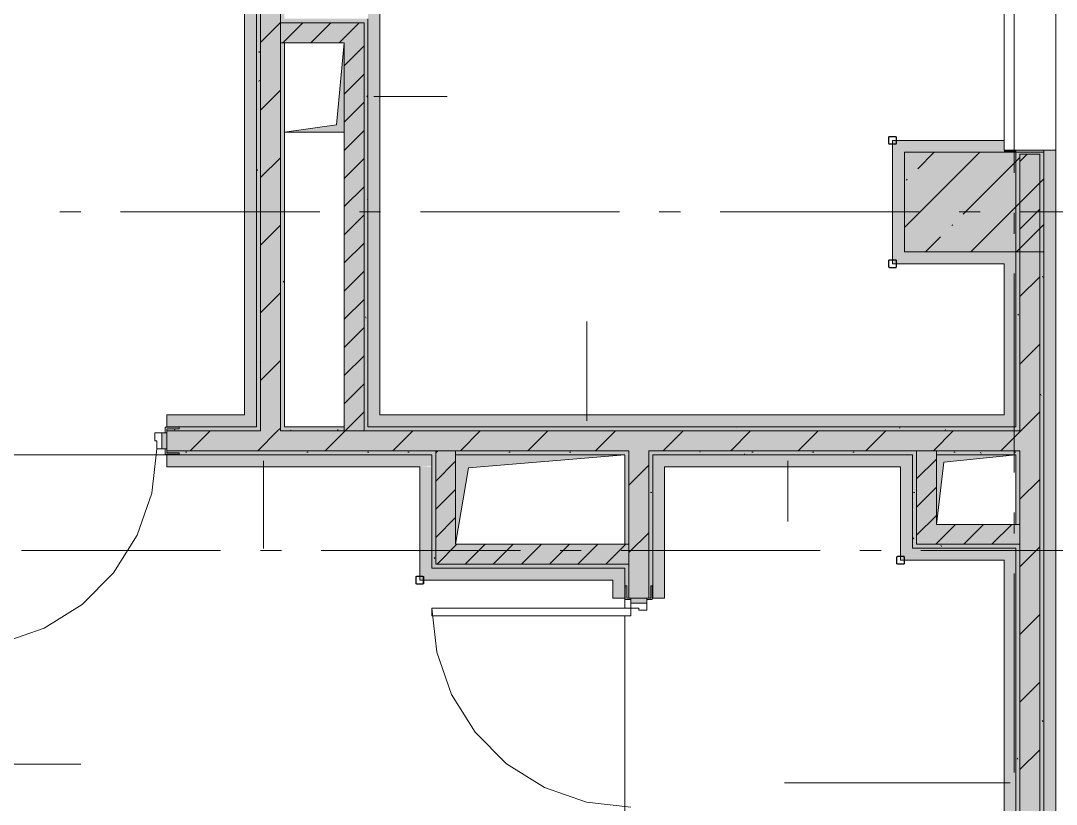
# Model space of a CAD drawing. Header units: millimetres. Extents: x -537608 to 253996, y -217170 to 186033.
# Drawn here: x -281666 to -276464, y -149975 to -146039 of the extents above; entities that cross this region are included whole.
import ezdxf

# ---------------------------------------------------------------- set-up
doc = ezdxf.new("R2010")
doc.units = ezdxf.units.MM
doc.layers.add('PDF _Геометрия', color=7, linetype='Continuous')
doc.layers.add('PDF _Сплошная заливка', color=7, linetype='Continuous', true_color=0xffffff)

msp = doc.modelspace()

# ---------------------------------------------------------------- hatches: boundary and pattern name
at = {"layer": 'PDF _Сплошная заливка', "transparency": 33554559}
for points in [[(-280481.1385, -148079.1483), (-280461.1396, -148079.1483), (-280461.1396, -142979.9783), (-280481.1385, -142979.9783), (-280481.1385, -146848.6786)], [(-280461.1396, -148099.1492), (-280361.1392, -148099.1492), (-280361.1392, -142999.9771), (-280461.1396, -142999.9771), (-280461.1396, -148079.1483)], [(-279941.1386, -146149.6314), (-279941.1386, -146049.631), (-280361.1392, -146049.631), (-280361.1392, -146149.6314), (-280041.1391, -146149.6314)], [(-279941.1386, -146049.631), (-279921.1398, -146049.631), (-279921.1398, -146029.6322), (-280341.1404, -146029.6322), (-280341.1404, -146049.631)], [(-279941.1386, -148099.1492), (-279941.1386, -146149.6314), (-280041.1391, -146149.6314), (-280041.1391, -148099.1492), (-279953.0747, -148099.1492)], [(-277226.1701, -147199.9806), (-276526.1692, -147199.9806), (-276526.1692, -146699.9783), (-277226.1701, -146699.9783), (-277226.1701, -146848.6786)], [(-277166.1694, -148669.1483), (-277066.169, -148669.1483), (-277066.169, -148199.1496), (-277166.1694, -148199.1496), (-277166.1694, -148569.1478)], [(-279601.1871, -148769.1487), (-279581.1861, -148769.1487), (-279581.1861, -148219.1484), (-279601.1871, -148219.1484), (-279601.1871, -148669.1483)], [(-278611.1874, -148769.1487), (-278611.1874, -148669.1483), (-279581.1861, -148669.1483), (-279581.1861, -148769.1487), (-278631.1863, -148769.1487)], [(-278631.1863, -148789.1497), (-278631.1863, -148769.1487), (-279601.1871, -148769.1487), (-279601.1871, -148789.1497), (-279109.8053, -148789.1497)]]:
    msp.add_hatch(color=256, dxfattribs=at).paths.add_polyline_path(points)
h = msp.add_hatch(color=256, dxfattribs=at)
h.paths.add_polyline_path([(-280341.1404, -148079.1483), (-280341.1404, -146149.6314), (-280361.1392, -146149.6314), (-280361.1392, -148079.1483)], flags=0)
h.paths.add_polyline_path([(-280361.1392, -146049.631), (-280341.1404, -146049.631), (-280341.1404, -143099.9775), (-280361.1392, -143099.9775), (-280361.1392, -145422.1975)], flags=0)
h = msp.add_hatch(color=256, dxfattribs=at)
h.paths.add_polyline_path([(-276646.1684, -150199.9809), (-276646.1684, -148669.1483), (-276666.1694, -148669.1483), (-276666.1694, -150199.9809)], flags=0)
h.paths.add_polyline_path([(-276666.1694, -148569.1478), (-276646.1684, -148569.1478), (-276646.1684, -148199.1496), (-276666.1694, -148199.1496), (-276666.1694, -148275.1597)], flags=0)
h.paths.add_polyline_path([(-276646.1684, -148099.1492), (-276646.1684, -146709.6322), (-276526.1692, -146709.6322), (-276526.1692, -146689.6313), (-276666.1694, -146689.6313), (-276666.1694, -148099.1492)], flags=0)
h.paths.add_polyline_path([(-276666.1694, -145989.6325), (-276526.1692, -145989.6325), (-276526.1692, -145969.6315), (-276646.1684, -145969.6315), (-276646.1684, -143509.9776), (-276666.1694, -143509.9776), (-276666.1694, -145422.1975)], flags=0)
h = msp.add_hatch(color=256, dxfattribs=at)
h.paths.add_polyline_path([(-276646.1684, -150199.9809), (-276526.1692, -150199.9809), (-276526.1692, -146709.6322), (-276546.1701, -146709.6322), (-276546.1701, -150179.9799), (-276646.1684, -150179.9799)], flags=0)
h.paths.add_polyline_path([(-276546.1701, -145969.6315), (-276526.1692, -145969.6315), (-276526.1692, -143857.5269), (-276546.1701, -143857.5269), (-276546.1701, -145422.1975)], flags=0)
h.paths.add_polyline_path([(-276546.1701, -143757.5286), (-276526.1692, -143757.5286), (-276526.1692, -143509.9776), (-276646.1684, -143509.9776), (-276646.1684, -143529.9785), (-276546.1701, -143529.9785)], flags=0)
h = msp.add_hatch(color=256, dxfattribs=at)
h.paths.add_polyline_path([(-276579.9974, -150179.9799), (-276546.1701, -150179.9799), (-276546.1701, -146709.6322), (-276646.1684, -146709.6322), (-276646.1684, -150179.9799)], flags=0)
h.paths.add_polyline_path([(-276546.1701, -145969.6315), (-276546.1701, -143529.9785), (-276646.1684, -143529.9785), (-276646.1684, -145969.6315), (-276579.9974, -145969.6315)], flags=0)
at = {"layer": 'PDF _Сплошная заливка', "true_color": 0x72baa6, "transparency": 33554559}
h = msp.add_hatch(color=123, dxfattribs=at)
h.paths.add_polyline_path([(-276526.1692, -155779.6344), (-276466.1685, -155779.6344), (-276466.1685, -146689.6313), (-276526.1692, -146689.6313), (-276526.1692, -155407.5651)], flags=0)
h.paths.add_polyline_path([(-276526.1692, -145989.6325), (-276466.1685, -145989.6325), (-276466.1685, -143817.5272), (-276526.1692, -143817.5272), (-276526.1692, -145969.6315)], flags=0)
at = {"layer": 'PDF _Сплошная заливка', "true_color": 0xfef929, "transparency": 33554559}
for points in [[(-277226.1701, -146699.9783), (-276726.1701, -146699.9783), (-276726.1701, -146639.9798), (-277286.1687, -146639.9798), (-277286.1687, -146699.9783)], [(-276726.1701, -147259.9791), (-276666.1694, -147259.9791), (-276666.1694, -147199.9806), (-277226.1701, -147199.9806), (-277226.1701, -147259.9791)], [(-276726.1701, -148079.1483), (-276726.1701, -148019.1497), (-279921.1398, -148019.1497), (-279921.1398, -148079.1483), (-277423.2667, -148079.1483)], [(-277186.1682, -148279.1491), (-277186.1682, -148219.1484), (-278431.1854, -148219.1484), (-278431.1854, -148279.1491), (-277246.169, -148279.1491)], [(-276726.1701, -148749.1499), (-276666.1694, -148749.1499), (-276666.1694, -148689.1492), (-277186.1682, -148689.1492), (-277186.1682, -148749.1499)], [(-278691.1869, -148849.1482), (-278631.1863, -148849.1482), (-278631.1863, -148789.1497), (-279601.1871, -148789.1497), (-279601.1871, -148849.1482), (-279109.8053, -148849.1482)]]:
    msp.add_hatch(color=2, dxfattribs=at).paths.add_polyline_path(points)
h = msp.add_hatch(color=2, dxfattribs=at)
h.paths.add_polyline_path([(-280541.1391, -148079.1483), (-280541.1391, -148019.1497), (-280931.1706, -148019.1497), (-280931.1706, -148079.1483), (-280796.344, -148079.1483)], flags=0)
h.paths.add_polyline_path([(-282031.1711, -148079.1483), (-282031.1711, -148019.1497), (-282316.1707, -148019.1497), (-282316.1707, -148079.1483), (-282061.2479, -148079.1483)], flags=0)
at = {"layer": 'PDF _Сплошная заливка', "transparency": 33554559}
h = msp.add_hatch(color=256, dxfattribs=at)
h.paths.add_polyline_path([(-280461.1396, -148099.1492), (-280461.1396, -148079.1483), (-280869.1698, -148081.1484), (-280869.1698, -148089.1487), (-280931.1706, -148089.1487), (-280931.1706, -148099.1492), (-280796.344, -148099.1492)], flags=0)
h.paths.add_polyline_path([(-277423.2667, -148099.1492), (-276666.1694, -148099.1492), (-276666.1694, -148079.1483), (-279941.1386, -148079.1483), (-279941.1386, -148099.1492), (-279109.8053, -148099.1492)], flags=0)
h.paths.add_polyline_path([(-280361.1392, -148099.1492), (-280041.1391, -148099.1492), (-280041.1391, -148079.1483), (-280361.1392, -148079.1483)], flags=0)
h.paths.add_polyline_path([(-282093.172, -148099.1492), (-282031.1711, -148099.1492), (-282031.1711, -148089.1487), (-282093.172, -148089.1487), (-282093.172, -148081.1484), (-282376.1714, -148079.1483), (-282376.1714, -148099.1492)], flags=0)
h = msp.add_hatch(color=256, dxfattribs=at)
h.paths.add_polyline_path([(-277423.2667, -148199.1496), (-276646.1684, -148199.1496), (-276646.1684, -148099.1492), (-280931.1706, -148099.1492), (-280931.1706, -148199.1496), (-278511.187, -148199.1496)], flags=0)
h.paths.add_polyline_path([(-282061.2479, -148199.1496), (-282031.1711, -148199.1496), (-282031.1711, -148099.1492), (-282376.1714, -148099.1492), (-282376.1714, -148199.1496)], flags=0)
h = msp.add_hatch(color=256, dxfattribs=at)
h.paths.add_polyline_path([(-277423.2667, -148219.1484), (-277166.1694, -148219.1484), (-277166.1694, -148199.1496), (-278511.187, -148199.1496), (-278511.187, -148219.1484), (-278431.1854, -148219.1484)], flags=0)
h.paths.add_polyline_path([(-276666.1694, -148219.1484), (-276666.1694, -148199.1496), (-277066.169, -148199.1496), (-277066.169, -148219.1484), (-277028.6688, -148219.1484)], flags=0)
h.paths.add_polyline_path([(-280869.1698, -148219.1484), (-279581.1861, -148219.1484), (-279581.1861, -148199.1496), (-280931.1706, -148199.1496), (-280931.1706, -148209.1479), (-280869.1698, -148209.1479), (-280869.1698, -148217.1483), (-280927.1704, -148219.1484)], flags=0)
h.paths.add_polyline_path([(-279481.1857, -148219.1484), (-278611.1874, -148217.4928), (-278611.1874, -148199.1496), (-279481.1857, -148199.1496)], flags=0)
h.paths.add_polyline_path([(-282376.1714, -148219.1484), (-282093.172, -148217.1483), (-282093.172, -148209.1479), (-282031.1711, -148209.1479), (-282031.1711, -148199.1496), (-282376.1714, -148199.1496)], flags=0)
h = msp.add_hatch(color=256, dxfattribs=at)
h.paths.add_polyline_path([(-278511.187, -158389.6351), (-278511.187, -150039.1487), (-278611.1874, -150039.1487), (-278611.1874, -158389.6351)], flags=0)
h.paths.add_polyline_path([(-278521.1853, -148939.1482), (-278511.187, -148939.1482), (-278511.187, -148199.1496), (-278611.1874, -148199.1496), (-278611.1874, -148939.1482), (-278601.187, -148939.1482)], flags=0)
at = {"layer": 'PDF _Сплошная заливка', "true_color": 0xfef929, "transparency": 33554559}
h = msp.add_hatch(color=2, dxfattribs=at)
h.paths.add_polyline_path([(-279661.1878, -148279.1491), (-279601.1871, -148275.1597), (-279601.1871, -148219.1484), (-280931.1706, -148219.1484), (-280931.1706, -148279.1491), (-280796.344, -148279.1491)], flags=0)
h.paths.add_polyline_path([(-282031.1711, -148279.1491), (-282031.1711, -148219.1484), (-282316.1707, -148219.1484), (-282316.1707, -148279.1491)], flags=0)
at = {"layer": 'PDF _Сплошная заливка', "true_color": 0xe2e2e2, "transparency": 33554559}
for points in [[(-279481.1857, -148669.1483), (-279416.1859, -148284.1483), (-278631.1863, -148219.1484), (-279481.1857, -148219.1484), (-279481.1857, -148275.1597)], [(-277066.169, -148569.1478), (-277028.6688, -148256.6486), (-276666.1694, -148219.1484), (-277066.169, -148219.1484), (-277066.169, -148275.1597)]]:
    msp.add_hatch(color=254, dxfattribs=at).paths.add_polyline_path(points)
at = {"layer": 'PDF _Сплошная заливка', "transparency": 33554559}
h = msp.add_hatch(color=256, dxfattribs=at)
h.paths.add_polyline_path([(-278631.1863, -158369.6357), (-278611.1874, -158369.6357), (-278611.1874, -150039.1487), (-278621.1858, -150039.1487), (-278621.1858, -150101.1495), (-278629.1862, -150101.1495), (-278631.1863, -158260.5272)], flags=0)
h.paths.add_polyline_path([(-278631.1863, -148939.1482), (-278629.1862, -148935.9489), (-278624.9642, -148877.1495), (-278621.1858, -148877.1495), (-278621.1858, -148939.1482), (-278611.1874, -148939.1482), (-278611.1874, -148769.1487), (-278631.1863, -148769.1487), (-278631.1863, -148935.148)], flags=0)
h.paths.add_polyline_path([(-278611.1874, -148669.1483), (-278611.1874, -148219.1484), (-278631.1863, -148219.1484), (-278631.1863, -148669.1483)], flags=0)
h = msp.add_hatch(color=256, dxfattribs=at)
h.paths.add_polyline_path([(-278511.187, -158489.6355), (-278491.186, -158489.6355), (-278491.186, -155899.6358), (-278511.187, -155899.6358), (-278511.187, -158389.6351)], flags=0)
h.paths.add_polyline_path([(-278511.187, -155799.6354), (-278491.186, -155799.6354), (-278493.1861, -150101.1495), (-278501.1865, -150101.1495), (-278501.1865, -150039.1487), (-278511.187, -150039.1487), (-278511.187, -155764.1848)], flags=0)
h.paths.add_polyline_path([(-278493.1861, -148939.1482), (-278491.186, -148939.1482), (-278491.186, -148219.1484), (-278511.187, -148219.1484), (-278511.187, -148939.1482), (-278501.1865, -148939.1482), (-278501.1865, -148877.1495), (-278493.1861, -148877.1495)], flags=0)
at = {"layer": 'PDF _Сплошная заливка', "true_color": 0xfef929, "transparency": 33554559}
h = msp.add_hatch(color=2, dxfattribs=at)
h.paths.add_polyline_path([(-278491.186, -155779.6344), (-278431.1854, -155779.6344), (-278431.1854, -150039.1487), (-278491.186, -150039.1487), (-278491.186, -155764.1848)], flags=0)
h.paths.add_polyline_path([(-278491.186, -148939.1482), (-278431.1854, -148939.1482), (-278431.1854, -148219.1484), (-278491.186, -148219.1484), (-278491.186, -148275.1597)], flags=0)
h = msp.add_hatch(color=2, dxfattribs=at)
h.paths.add_polyline_path([(-278691.1869, -158369.6357), (-278631.1863, -158369.6357), (-278631.1863, -150039.1487), (-278691.1869, -150039.1487), (-278691.1869, -158309.6361)], flags=0)
h.paths.add_polyline_path([(-278691.1869, -148939.1482), (-278631.1863, -148939.1482), (-278631.1863, -148849.1482), (-278691.1869, -148849.1482)], flags=0)

# ---------------------------------------------------------------- linework, layer by layer
at = {"layer": 'PDF _Геометрия', "lineweight": 9}
for p, q in [((-280541.1391, -148019.1497), (-280541.1391, -142979.9783)), ((-280481.1385, -142979.9783), (-280481.1385, -148079.1483)), ((-280481.1385, -148079.1483), (-280481.1385, -142979.9783)), ((-280461.1396, -148079.1483), (-280461.1396, -142999.9771)), ((-280361.1392, -143099.9775), (-280361.1392, -146049.631)), ((-279861.1392, -145969.6315), (-279861.1392, -148019.1497)), ((-276726.1701, -146639.9798), (-276726.1701, -145989.6325)), ((-276466.1685, -145989.6325), (-276466.1685, -146689.6313)), ((-280461.1396, -146148.5528), (-280361.1392, -146048.5524)), ((-280361.1392, -146049.631), (-280361.1392, -146149.6314)), ((-280341.1404, -146049.631), (-280361.1392, -146049.631)), ((-280361.1392, -146049.631), (-280361.1392, -146149.6314)), ((-280349.0826, -146149.6314), (-280249.0822, -146049.631)), ((-279941.1386, -146049.631), (-280341.1404, -146049.631)), ((-280207.6615, -146149.6314), (-280107.6611, -146049.631)), ((-280066.2404, -146149.6314), (-279966.24, -146049.631)), ((-279941.1386, -146149.6314), (-279941.1386, -146049.631)), ((-279921.1398, -146049.631), (-279921.1398, -146029.6322)), ((-279921.1398, -146029.6322), (-279921.1398, -146049.631)), ((-279921.1398, -146149.6314), (-279921.1398, -146049.631)), ((-280361.1392, -146149.6314), (-280361.1392, -148079.1483)), ((-280361.1392, -146149.6314), (-280341.1404, -146149.6314)), ((-280341.1404, -148079.1483), (-280341.1404, -146149.6314)), ((-280341.1404, -146149.6314), (-280041.1391, -146149.6314)), ((-280041.1391, -146265.9534), (-279941.1386, -146165.953)), ((-279941.1386, -148079.1483), (-279941.1386, -146149.6314)), ((-279921.1398, -148019.1497), (-279921.1398, -146149.6314)), ((-279921.1398, -146149.6314), (-279921.1398, -148019.1497)), ((-280041.1391, -146407.3745), (-279941.1386, -146307.3741)), ((-280461.1396, -146487.964), (-280361.1392, -146387.9635)), ((-279891.1384, -146419.6637), (-279523.8077, -146419.6637)), ((-280041.1391, -146548.7957), (-279941.1386, -146448.7953)), ((-280041.1391, -146690.2169), (-279941.1386, -146590.2164)), ((-280041.1391, -146599.6312), (-280041.1391, -148079.1483)), ((-277304.9984, -146621.1501), (-277306.1696, -146623.9791)), ((-277306.1696, -146623.9791), (-277306.1696, -146655.9784)), ((-277302.1694, -146619.9788), (-277304.9984, -146621.1501)), ((-277304.1695, -146623.9791), (-277303.5839, -146622.5646)), ((-277304.1695, -146655.9784), (-277304.1695, -146623.9791)), ((-277303.5839, -146622.5646), (-277302.1694, -146621.9789)), ((-277270.1701, -146619.9788), (-277302.1694, -146619.9788)), ((-277302.1694, -146621.9789), (-277270.1701, -146621.9789)), ((-277267.341, -146621.1501), (-277270.1701, -146619.9788)), ((-277270.1701, -146621.9789), (-277268.7556, -146622.5646)), ((-277268.7556, -146622.5646), (-277268.17, -146623.9791)), ((-277268.17, -146623.9791), (-277268.17, -146655.9784)), ((-277266.1699, -146623.9791), (-277267.341, -146621.1501)), ((-277266.1699, -146655.9784), (-277266.1699, -146623.9791)), ((-277306.1696, -146655.9784), (-277304.9984, -146658.8074)), ((-277304.9984, -146658.8074), (-277302.1694, -146659.9786)), ((-277303.5839, -146657.3929), (-277304.1695, -146655.9784)), ((-277302.1694, -146657.9785), (-277303.5839, -146657.3929)), ((-277270.1701, -146657.9785), (-277302.1694, -146657.9785)), ((-277302.1694, -146659.9786), (-277270.1701, -146659.9786)), ((-277286.1687, -146699.9783), (-277286.1687, -146639.9798)), ((-277286.1687, -146639.9798), (-276726.1701, -146639.9798)), ((-277268.7556, -146657.3929), (-277270.1701, -146657.9785)), ((-277270.1701, -146659.9786), (-277267.341, -146658.8074)), ((-277268.17, -146655.9784), (-277268.7556, -146657.3929)), ((-277267.341, -146658.8074), (-277266.1699, -146655.9784)), ((-276726.1701, -146639.9798), (-276726.1701, -146689.6313)), ((-276726.1701, -146689.6313), (-276666.1694, -146689.6313)), ((-276666.1694, -146689.6313), (-276666.1694, -146699.9783)), ((-276666.1694, -146699.9783), (-276666.1694, -146689.6313)), ((-276666.1694, -146689.6313), (-276526.1692, -146689.6313)), ((-276526.1692, -146689.6313), (-276526.1692, -146709.6322)), ((-276466.1685, -146689.6313), (-276526.1692, -146689.6313)), ((-276526.1692, -146689.6313), (-276526.1692, -146709.6322)), ((-276466.1685, -155719.6359), (-276466.1685, -146689.6313)), ((-280461.1396, -146827.3751), (-280361.1392, -146727.3747)), ((-280041.1391, -146831.638), (-279941.1386, -146731.6397)), ((-277286.1687, -147259.9791), (-277286.1687, -146699.9783)), ((-277226.1701, -147077.7056), (-276848.4428, -146699.9783)), ((-277226.1701, -147199.9806), (-277226.1701, -146699.9783)), ((-277226.1701, -146699.9783), (-276726.1701, -146699.9783)), ((-276526.1692, -146699.9783), (-277226.1701, -146699.9783)), ((-277226.1701, -146699.9783), (-277226.1701, -147199.9806)), ((-277159.9, -146783.3386), (-277076.5398, -146699.9783)), ((-276931.8009, -147011.4377), (-276646.6787, -146726.3133)), ((-276726.1701, -146699.9783), (-276666.1694, -146699.9783)), ((-276666.1694, -146699.9783), (-276666.1694, -148079.1483)), ((-276646.1684, -146745.9289), (-276609.8717, -146709.6322)), ((-276646.1684, -148099.1492), (-276646.1684, -146709.6322)), ((-276646.1684, -146709.6322), (-276546.1701, -146709.6322)), ((-276546.1701, -146709.6322), (-276546.1701, -150179.9799)), ((-276526.1692, -147199.9806), (-276526.1692, -146699.9783)), ((-276526.1692, -146709.6322), (-276526.1692, -150199.9809)), ((-276526.1692, -146709.6322), (-276526.1692, -150199.9809)), ((-277216.9232, -146840.3639), (-277212.1824, -146835.6209)), ((-276892.2447, -147199.9806), (-276526.1692, -146833.9029)), ((-280041.1391, -146973.0591), (-279941.1386, -146873.0608)), ((-276646.1684, -147085.34), (-276546.1701, -146985.3396)), ((-280041.1391, -147114.4824), (-279941.1386, -147014.482)), ((-280461.1396, -147166.7863), (-280361.1392, -147066.7858)), ((-276988.8262, -147068.4609), (-276984.0833, -147063.72)), ((-276664.1478, -147199.9806), (-276526.1692, -147062.002)), ((-280041.1391, -147255.9036), (-279941.1386, -147155.9031)), ((-277120.3438, -147199.9806), (-277045.8494, -147125.4862)), ((-276666.1694, -147199.9806), (-277226.1701, -147199.9806)), ((-277226.1701, -147199.9806), (-276526.1692, -147199.9806)), ((-276666.1694, -147259.9791), (-276666.1694, -147199.9806)), ((-277304.9984, -147241.1515), (-277306.1696, -147243.9805)), ((-277306.1696, -147243.9805), (-277306.1696, -147275.9798)), ((-277302.1694, -147239.9803), (-277304.9984, -147241.1515)), ((-277304.1695, -147243.9805), (-277303.5839, -147242.566)), ((-277304.1695, -147275.9798), (-277304.1695, -147243.9805)), ((-277303.5839, -147242.566), (-277302.1694, -147241.9804)), ((-277270.1701, -147239.9803), (-277302.1694, -147239.9803)), ((-277302.1694, -147241.9804), (-277270.1701, -147241.9804)), ((-277226.1701, -147259.9791), (-277286.1687, -147259.9791)), ((-277267.341, -147241.1515), (-277270.1701, -147239.9803)), ((-277270.1701, -147241.9804), (-277268.7556, -147242.566)), ((-277268.7556, -147242.566), (-277268.17, -147243.9805)), ((-277268.17, -147243.9805), (-277268.17, -147275.9798)), ((-277266.1699, -147243.9805), (-277267.341, -147241.1515)), ((-277266.1699, -147275.9798), (-277266.1699, -147243.9805)), ((-276726.1701, -147259.9791), (-277226.1701, -147259.9791)), ((-276726.1701, -148019.1497), (-276726.1701, -147259.9791)), ((-276666.1694, -148079.1483), (-276666.1694, -147259.9791)), ((-280041.1391, -147397.3247), (-279941.1386, -147297.3242)), ((-277306.1696, -147275.9798), (-277304.9984, -147278.8088)), ((-277304.9984, -147278.8088), (-277302.1694, -147279.9801)), ((-277303.5839, -147277.3943), (-277304.1695, -147275.9798)), ((-277302.1694, -147277.98), (-277303.5839, -147277.3943)), ((-277270.1701, -147277.98), (-277302.1694, -147277.98)), ((-277302.1694, -147279.9801), (-277270.1701, -147279.9801)), ((-277268.7556, -147277.3943), (-277270.1701, -147277.98)), ((-277270.1701, -147279.9801), (-277267.341, -147278.8088)), ((-277268.17, -147275.9798), (-277268.7556, -147277.3943)), ((-277267.341, -147278.8088), (-277266.1699, -147275.9798)), ((-276646.1684, -147424.7512), (-276546.1701, -147324.7529)), ((-280461.1396, -147506.1974), (-280361.1392, -147406.197)), ((-280041.1391, -147538.7458), (-279941.1386, -147438.7454)), ((-278821.374, -148049.149), (-278821.374, -147549.1489)), ((-280041.1391, -147680.167), (-279941.1386, -147580.1665)), ((-276646.1684, -147764.1623), (-276546.1701, -147664.1641)), ((-280041.1391, -147821.5881), (-279941.1386, -147721.5877)), ((-280461.1396, -147845.6086), (-280361.1392, -147745.6081)), ((-280041.1391, -147963.0092), (-279941.1386, -147863.011)), ((-280931.1706, -148079.1483), (-280931.1706, -148019.1497)), ((-280931.1706, -148019.1497), (-280541.1391, -148019.1497)), ((-280035.8557, -148099.1492), (-279941.1386, -148004.4321)), ((-279921.1398, -148079.1483), (-279921.1398, -148019.1497)), ((-279921.1398, -148019.1497), (-279921.1398, -148079.1483)), ((-279861.1392, -148019.1497), (-276726.1701, -148019.1497)), ((-276646.1684, -148103.5757), (-276546.1701, -148003.5752)), ((-280869.1698, -148081.1484), (-280939.171, -148081.1484)), ((-280939.171, -148081.1484), (-280939.171, -148109.1497)), ((-280541.1391, -148079.1483), (-280931.1706, -148079.1483)), ((-280931.1706, -148079.1483), (-280541.1391, -148079.1483)), ((-280931.1706, -148089.1487), (-280869.1698, -148089.1487)), ((-280931.1706, -148109.1497), (-280931.1706, -148089.1487)), ((-280869.1698, -148089.1487), (-280869.1698, -148081.1484)), ((-280481.1385, -148079.1483), (-280541.1391, -148079.1483)), ((-280541.1391, -148079.1483), (-280481.1385, -148079.1483)), ((-280461.1396, -148099.1492), (-280461.1396, -148079.1483)), ((-280375.2691, -148099.1492), (-280361.1392, -148085.0193)), ((-280361.1392, -148079.1483), (-280361.1392, -148099.1492)), ((-280041.1391, -148079.1483), (-280341.1404, -148079.1483)), ((-280041.1391, -148079.1483), (-280041.1391, -148099.1492)), ((-279941.1386, -148099.1492), (-279941.1386, -148079.1483)), ((-276726.1701, -148079.1483), (-279921.1398, -148079.1483)), ((-279921.1398, -148079.1483), (-276726.1701, -148079.1483)), ((-276666.1694, -148079.1483), (-276726.1701, -148079.1483)), ((-276726.1701, -148079.1483), (-276666.1694, -148079.1483)), ((-280956.1707, -148109.1497), (-280991.1713, -148109.1497)), ((-280991.1713, -148109.1497), (-280991.1713, -148149.1494)), ((-280956.1707, -148189.1491), (-280956.1707, -148109.1497)), ((-280956.1707, -148109.1497), (-280956.1707, -148189.1491)), ((-280931.1706, -148109.1497), (-280956.1707, -148109.1497)), ((-280939.171, -148109.1497), (-280931.1706, -148109.1497)), ((-280931.1706, -148099.1492), (-280461.1396, -148099.1492)), ((-280931.1706, -148189.1491), (-280931.1706, -148109.1497)), ((-280814.6785, -148199.1496), (-280714.6802, -148099.1492)), ((-280475.2674, -148199.1496), (-280375.2691, -148099.1492)), ((-280361.1392, -148099.1492), (-280041.1391, -148099.1492)), ((-280135.8562, -148199.1496), (-280035.8557, -148099.1492)), ((-280041.1391, -148099.1492), (-279941.1386, -148099.1492)), ((-280041.1391, -148099.1492), (-279941.1386, -148099.1492)), ((-279941.1386, -148099.1492), (-276666.1694, -148099.1492)), ((-279796.445, -148199.1496), (-279696.4446, -148099.1492)), ((-279457.0339, -148199.1496), (-279357.0334, -148099.1492)), ((-279117.6227, -148199.1496), (-279017.6222, -148099.1492)), ((-278778.2115, -148199.1496), (-278678.2111, -148099.1492)), ((-278438.8004, -148199.1496), (-278338.7999, -148099.1492)), ((-278099.3892, -148199.1496), (-277999.3887, -148099.1492)), ((-277759.978, -148199.1496), (-277659.9776, -148099.1492)), ((-277420.5647, -148199.1496), (-277320.5664, -148099.1492)), ((-277081.1535, -148199.1496), (-276981.1531, -148099.1492)), ((-276741.7424, -148199.1496), (-276646.1684, -148103.5757)), ((-276666.1694, -148099.1492), (-276646.1684, -148099.1492)), ((-280981.1708, -148189.1491), (-281006.242, -148411.6699)), ((-280991.1713, -148149.1494), (-280981.1708, -148149.1494)), ((-280981.1708, -148149.1494), (-280981.1708, -148189.1491)), ((-280981.1708, -148189.1491), (-280956.1707, -148189.1491)), ((-280956.1707, -148189.1491), (-280931.1706, -148189.1491)), ((-280931.1706, -148189.1491), (-280939.171, -148189.1491)), ((-280939.171, -148189.1491), (-280939.171, -148217.1483)), ((-280931.1706, -148209.1479), (-280931.1706, -148189.1491)), ((-280931.1706, -148199.1496), (-279581.1861, -148199.1496)), ((-279581.1861, -148210.1641), (-279570.1716, -148199.1496)), ((-279581.1861, -148199.1496), (-279481.1857, -148199.1496)), ((-279481.1857, -148199.1496), (-279581.1861, -148199.1496)), ((-279581.1861, -148199.1496), (-279581.1861, -148219.1484)), ((-279481.1857, -148199.1496), (-278611.1874, -148199.1496)), ((-279481.1857, -148219.1484), (-279481.1857, -148199.1496)), ((-278611.1874, -148199.1496), (-278611.1874, -148219.1484)), ((-277166.1694, -148199.1496), (-278511.187, -148199.1496)), ((-278511.187, -148199.1496), (-278511.187, -148219.1484)), ((-277166.1694, -148199.3111), (-277166.008, -148199.1496)), ((-277066.169, -148199.1496), (-277166.1694, -148199.1496)), ((-277166.1694, -148199.1496), (-277166.1694, -148219.1484)), ((-277066.169, -148199.1496), (-277166.1694, -148199.1496)), ((-277066.169, -148219.1484), (-277066.169, -148199.1496)), ((-276666.1694, -148199.1496), (-277066.169, -148199.1496)), ((-276646.1684, -148199.1496), (-276666.1694, -148199.1496)), ((-276646.1684, -148569.1478), (-276646.1684, -148199.1496)), ((-280939.171, -148217.1483), (-280869.1698, -148217.1483)), ((-280869.1698, -148209.1479), (-280931.1706, -148209.1479)), ((-280931.1706, -148219.1484), (-280931.1706, -148279.1491)), ((-279601.1871, -148219.1484), (-280931.1706, -148219.1484)), ((-280931.1706, -148219.1484), (-279601.1871, -148219.1484)), ((-280869.1698, -148217.1483), (-280869.1698, -148209.1479)), ((-280445.3262, -148249.1477), (-280445.3262, -148690.7553)), ((-279601.1871, -148279.1491), (-279601.1871, -148219.1484)), ((-279601.1871, -148219.1484), (-279601.1871, -148279.1491)), ((-279581.1861, -148219.1484), (-279581.1861, -148669.1483)), ((-279581.1861, -148351.5853), (-279481.1857, -148251.5848)), ((-278631.1863, -148219.1484), (-278631.1863, -148669.1483)), ((-278611.1874, -148219.1484), (-278611.1874, -148669.1483)), ((-278511.187, -148219.1484), (-278511.187, -148939.1482)), ((-278491.186, -148219.1484), (-278431.1854, -148219.1484)), ((-278431.1854, -148219.1484), (-278491.186, -148219.1484)), ((-278491.186, -148219.1484), (-278491.186, -148939.1482)), ((-278491.186, -148939.1482), (-278491.186, -148219.1484)), ((-278431.1854, -148219.1484), (-277186.1682, -148219.1484)), ((-277186.1682, -148219.1484), (-278431.1854, -148219.1484)), ((-277811.5112, -148249.1477), (-277811.5112, -148554.5314)), ((-277186.1682, -148219.1484), (-277186.1682, -148279.1491)), ((-277186.1682, -148279.1491), (-277186.1682, -148219.1484)), ((-277166.1694, -148219.1484), (-277166.1694, -148669.1483)), ((-277166.1694, -148340.7322), (-277066.169, -148240.7318)), ((-276666.1694, -148219.1484), (-276666.1694, -148569.1478)), ((-280931.1706, -148279.1491), (-279661.1878, -148279.1491)), ((-279661.1878, -148279.1491), (-279661.1878, -148849.1482)), ((-279601.1871, -148669.1483), (-279601.1871, -148279.1491)), ((-279601.1871, -148279.1491), (-279601.1871, -148669.1483)), ((-278611.1874, -148371.5345), (-278511.187, -148271.5362)), ((-278431.1854, -148939.1482), (-278431.1854, -148279.1491)), ((-278431.1854, -148279.1491), (-277246.169, -148279.1491)), ((-277246.169, -148279.1491), (-277246.169, -148749.1499)), ((-277186.1682, -148689.1492), (-277186.1682, -148279.1491)), ((-277186.1682, -148279.1491), (-277186.1682, -148689.1492)), ((-276646.1684, -148442.9868), (-276546.1701, -148342.9864)), ((-279581.1861, -148493.0064), (-279481.1857, -148393.0082)), ((-277166.1694, -148482.1534), (-277066.169, -148382.1529)), ((-281006.242, -148411.6699), (-281080.2024, -148623.032)), ((-279581.1861, -148634.4297), (-279481.1857, -148534.4293)), ((-277166.1694, -148623.5745), (-277066.169, -148523.5741)), ((-278611.1874, -148710.9457), (-278511.187, -148610.9474)), ((-277066.169, -148664.9974), (-276970.3216, -148569.1478)), ((-276666.1694, -148569.1478), (-277066.169, -148569.1478)), ((-276928.9009, -148669.1483), (-276828.9005, -148569.1478)), ((-276787.4798, -148669.1483), (-276687.4793, -148569.1478)), ((-276646.1684, -148569.1478), (-276666.1694, -148569.1478)), ((-276646.1684, -148669.1483), (-276646.1684, -148569.1478)), ((-276646.1684, -148669.1483), (-276646.1684, -148569.1478)), ((-281080.2024, -148623.032), (-281199.3383, -148812.6384)), ((-277070.322, -148669.1483), (-277066.169, -148664.9974)), ((-279601.1871, -148669.1483), (-279601.1871, -148769.1487)), ((-279581.1861, -148669.1483), (-279581.1861, -148769.1487)), ((-279574.4862, -148769.1487), (-279474.4857, -148669.1483)), ((-278631.1863, -148669.1483), (-279481.1857, -148669.1483)), ((-279433.065, -148769.1487), (-279333.0646, -148669.1483)), ((-279291.6439, -148769.1487), (-279191.6434, -148669.1483)), ((-279150.2206, -148769.1487), (-279050.2223, -148669.1483)), ((-279008.7994, -148769.1487), (-278908.799, -148669.1483)), ((-278867.3783, -148769.1487), (-278767.3779, -148669.1483)), ((-278725.9572, -148769.1487), (-278625.9567, -148669.1483)), ((-278611.1874, -148669.1483), (-278631.1863, -148669.1483)), ((-278611.1874, -148669.1483), (-278611.1874, -148769.1487)), ((-278611.1874, -148769.1487), (-278611.1874, -148669.1483)), ((-277166.1694, -148689.1492), (-277186.1682, -148689.1492)), ((-277186.1682, -148689.1492), (-277166.1694, -148689.1492)), ((-277166.1694, -148669.1483), (-277066.169, -148669.1483)), ((-277066.169, -148689.1492), (-277166.1694, -148689.1492)), ((-277066.169, -148669.1483), (-276666.1694, -148669.1483)), ((-276666.1694, -148689.1492), (-277066.169, -148689.1492)), ((-276666.1694, -148689.1492), (-277066.169, -148689.1492)), ((-276666.1694, -148669.1483), (-276646.1684, -148669.1483)), ((-276666.1694, -150199.9809), (-276666.1694, -148689.1492)), ((-276666.1694, -148749.1499), (-276666.1694, -148689.1492)), ((-276646.1684, -150179.9799), (-276646.1684, -148669.1483)), ((-276646.1684, -148782.398), (-276546.1701, -148682.3975)), ((-279601.1871, -148769.1487), (-279601.1871, -148789.1497)), ((-279601.1871, -148789.1497), (-279601.1871, -148769.1487)), ((-279581.1861, -148769.1487), (-278631.1863, -148769.1487)), ((-278631.1863, -148769.1487), (-278611.1874, -148769.1487)), ((-278611.1874, -148769.1487), (-278611.1874, -148939.1482)), ((-277264.9965, -148730.3202), (-277266.1699, -148733.1492)), ((-277266.1699, -148733.1492), (-277266.1699, -148765.1485)), ((-277266.1699, -148765.1485), (-277264.9965, -148767.9775)), ((-277262.1697, -148729.1489), (-277264.9965, -148730.3202)), ((-277264.9965, -148767.9775), (-277262.1697, -148769.1487)), ((-277264.1698, -148733.1492), (-277263.5842, -148731.7347)), ((-277264.1698, -148765.1485), (-277264.1698, -148733.1492)), ((-277263.5842, -148766.563), (-277264.1698, -148765.1485)), ((-277263.5842, -148731.7347), (-277262.1697, -148731.1491)), ((-277262.1697, -148767.1486), (-277263.5842, -148766.563)), ((-277230.1682, -148729.1489), (-277262.1697, -148729.1489)), ((-277262.1697, -148731.1491), (-277230.1682, -148731.1491)), ((-277230.1682, -148767.1486), (-277262.1697, -148767.1486)), ((-277262.1697, -148769.1487), (-277230.1682, -148769.1487)), ((-277246.169, -148749.1499), (-277186.1682, -148749.1499)), ((-277227.3413, -148730.3202), (-277230.1682, -148729.1489)), ((-277230.1682, -148731.1491), (-277228.7558, -148731.7347)), ((-277228.7558, -148766.563), (-277230.1682, -148767.1486)), ((-277230.1682, -148769.1487), (-277227.3413, -148767.9775)), ((-277228.7558, -148731.7347), (-277228.1681, -148733.1492)), ((-277228.1681, -148765.1485), (-277228.7558, -148766.563)), ((-277228.1681, -148733.1492), (-277228.1681, -148765.1485)), ((-277226.1701, -148733.1492), (-277227.3413, -148730.3202)), ((-277227.3413, -148767.9775), (-277226.1701, -148765.1485)), ((-277226.1701, -148765.1485), (-277226.1701, -148733.1492)), ((-277186.1682, -148749.1499), (-276726.1701, -148749.1499)), ((-276726.1701, -148749.1499), (-276726.1701, -150139.9802)), ((-276666.1694, -150199.9809), (-276666.1694, -148749.1499)), ((-281199.3383, -148812.6384), (-281357.6817, -148970.9796)), ((-279601.1871, -148789.1497), (-278631.1863, -148789.1497)), ((-278631.1863, -148789.1497), (-279601.1871, -148789.1497)), ((-278631.1863, -148789.1497), (-278631.1863, -148849.1482)), ((-278631.1863, -148849.1482), (-278631.1863, -148789.1497)), ((-279680.0154, -148830.3206), (-279681.1866, -148833.1496)), ((-279681.1866, -148833.1496), (-279681.1866, -148865.149)), ((-279681.1866, -148865.149), (-279680.0154, -148867.9779)), ((-279677.1864, -148829.1494), (-279680.0154, -148830.3206)), ((-279680.0154, -148867.9779), (-279677.1864, -148869.1492)), ((-279679.1865, -148833.1496), (-279678.6009, -148831.7351)), ((-279679.1865, -148865.149), (-279679.1865, -148833.1496)), ((-279678.6009, -148866.5634), (-279679.1865, -148865.149)), ((-279678.6009, -148831.7351), (-279677.1864, -148831.1495)), ((-279677.1864, -148867.1491), (-279678.6009, -148866.5634)), ((-279645.187, -148829.1494), (-279677.1864, -148829.1494)), ((-279677.1864, -148831.1495), (-279645.187, -148831.1495)), ((-279645.187, -148867.1491), (-279677.1864, -148867.1491)), ((-279677.1864, -148869.1492), (-279645.187, -148869.1492)), ((-279661.1878, -148849.1482), (-279601.1871, -148849.1482)), ((-279642.358, -148830.3206), (-279645.187, -148829.1494)), ((-279645.187, -148831.1495), (-279643.7725, -148831.7351)), ((-279643.7725, -148866.5634), (-279645.187, -148867.1491)), ((-279645.187, -148869.1492), (-279642.358, -148867.9779)), ((-279643.7725, -148831.7351), (-279643.1869, -148833.1496)), ((-279643.1869, -148865.149), (-279643.7725, -148866.5634)), ((-279643.1869, -148833.1496), (-279643.1869, -148865.149)), ((-279641.1869, -148833.1496), (-279642.358, -148830.3206)), ((-279642.358, -148867.9779), (-279641.1869, -148865.149)), ((-279641.1869, -148865.149), (-279641.1869, -148833.1496)), ((-279601.1871, -148849.1482), (-278691.1869, -148849.1482)), ((-278691.1869, -148849.1482), (-278691.1869, -148939.1482)), ((-278631.1863, -148849.1482), (-278631.1863, -148939.1482)), ((-278631.1863, -148939.1482), (-278631.1863, -148849.1482)), ((-278621.1858, -148877.1495), (-278629.1862, -148877.1495)), ((-278629.1862, -148877.1495), (-278629.1862, -148947.1485)), ((-278621.1858, -148939.1482), (-278621.1858, -148877.1495)), ((-278493.1861, -148877.1495), (-278501.1865, -148877.1495)), ((-278501.1865, -148877.1495), (-278501.1865, -148939.1482)), ((-278493.1861, -148947.1485), (-278493.1861, -148877.1495)), ((-281357.6817, -148970.9796), (-281547.286, -149090.1176)), ((-278691.1869, -148939.1482), (-278631.1863, -148939.1482)), ((-278629.1862, -148947.1485), (-278601.187, -148947.1485)), ((-278601.187, -148939.1482), (-278621.1858, -148939.1482)), ((-278601.187, -148947.1485), (-278601.187, -148939.1482)), ((-278521.1853, -148939.1482), (-278601.187, -148939.1482)), ((-278601.187, -148939.1482), (-278601.187, -148964.1483)), ((-278521.1853, -148964.1483), (-278601.187, -148964.1483)), ((-278601.187, -148964.1483), (-278601.187, -148989.1484)), ((-278601.187, -148964.1483), (-278521.1853, -148964.1483)), ((-278501.1865, -148939.1482), (-278521.1853, -148939.1482)), ((-278521.1853, -148939.1482), (-278521.1853, -148947.1485)), ((-278521.1853, -148964.1483), (-278521.1853, -148939.1482)), ((-278521.1853, -148947.1485), (-278493.1861, -148947.1485)), ((-278521.1853, -148999.1488), (-278521.1853, -148964.1483)), ((-278491.186, -148939.1482), (-278431.1854, -148939.1482)), ((-279601.1871, -148989.1484), (-279601.1871, -149029.1481)), ((-278601.187, -148989.1484), (-279601.1871, -148989.1484)), ((-279576.1138, -149211.6692), (-279601.1871, -148989.1484)), ((-279601.1871, -149029.1481), (-278601.187, -149029.1481)), ((-278601.187, -148989.1484), (-278561.1872, -148989.1484)), ((-278601.187, -149029.1481), (-278601.187, -148989.1484)), ((-278561.1872, -148989.1484), (-278561.1872, -148999.1488)), ((-278561.1872, -148999.1488), (-278521.1853, -148999.1488)), ((-276646.1684, -149121.8091), (-276546.1701, -149021.8087)), ((-281547.286, -149090.1176), (-281758.6501, -149164.0781)), ((-279502.1555, -149423.0334), (-279576.1138, -149211.6692)), ((-276646.1684, -149461.2203), (-276546.1701, -149361.2198)), ((-279383.0174, -149612.6376), (-279502.1555, -149423.0334)), ((-279224.6762, -149770.981), (-279383.0174, -149612.6376)), ((-276646.1684, -149800.6315), (-276546.1701, -149700.631)), ((-282346.1721, -149773.8487), (-281363.1158, -149773.8487)), ((-279035.0698, -149890.1169), (-279224.6762, -149770.981)), ((-278823.7078, -149964.0773), (-279035.0698, -149890.1169)), ((-276696.1687, -149867.0351), (-277829.3097, -149867.0351)), ((-278601.187, -149989.1485), (-278823.7078, -149964.0773))]:
    msp.add_line(p, q, dxfattribs=at)
at = {"layer": 'PDF _Геометрия', "color": 253, "lineweight": 9, "true_color": 0xaaaaaa}
for p, q in [((-276676.1699, -145803.3889), (-276676.1699, -146803.3891)), ((-280041.1391, -146149.6314), (-280341.1404, -146149.6314)), ((-280341.1404, -146149.6314), (-280341.1404, -146599.6312)), ((-280078.6393, -146562.1311), (-280041.1391, -146149.6314)), ((-280041.1391, -146599.6312), (-280041.1391, -146149.6314)), ((-280341.1404, -146599.6312), (-280078.6393, -146562.1311)), ((-280341.1404, -146599.6312), (-280041.1391, -146599.6312)), ((-281363.7681, -146999.633), (-281469.6009, -146999.633)), ((-280163.7671, -146999.633), (-281163.7672, -146999.633)), ((-279857.9334, -146999.633), (-279963.7662, -146999.633)), ((-278657.9324, -146999.633), (-279657.9325, -146999.633)), ((-278352.0987, -146999.633), (-278457.9337, -146999.633)), ((-277152.0999, -146999.633), (-278152.1, -146999.633)), ((-276846.2662, -146999.633), (-276952.099, -146999.633)), ((-276676.1699, -147003.3878), (-276676.1699, -147109.2227)), ((-275646.2652, -146999.633), (-276646.2653, -146999.633)), ((-276676.1699, -147309.2215), (-276676.1699, -148309.2216)), ((-280631.1714, -148099.1492), (-280632.1704, -148099.1492)), ((-278631.1863, -148219.1484), (-279481.1857, -148219.1484)), ((-279481.1857, -148219.1484), (-279481.1857, -148669.1483)), ((-278631.1863, -148219.1484), (-279416.1859, -148284.1483)), ((-278631.1863, -148669.1483), (-278631.1863, -148219.1484)), ((-276666.1694, -148219.1484), (-277066.169, -148219.1484)), ((-277066.169, -148219.1484), (-277066.169, -148569.1478)), ((-276666.1694, -148219.1484), (-277028.6688, -148256.6486)), ((-276666.1694, -148569.1478), (-276666.1694, -148219.1484)), ((-279416.1859, -148284.1483), (-279481.1857, -148669.1483)), ((-277028.6688, -148256.6486), (-277066.169, -148569.1478)), ((-276676.1699, -148509.2225), (-276676.1699, -148615.0553)), ((-277066.169, -148569.1478), (-276666.1694, -148569.1478)), ((-281661.5648, -148699.6319), (-280661.5647, -148699.6319)), ((-280461.566, -148699.6319), (-280355.731, -148699.6319)), ((-280155.7322, -148699.6319), (-279155.7322, -148699.6319)), ((-279481.1857, -148669.1483), (-278631.1863, -148669.1483)), ((-278955.7313, -148699.6319), (-278849.8985, -148699.6319)), ((-278649.8976, -148699.6319), (-277649.8974, -148699.6319)), ((-277449.8965, -148699.6319), (-277344.0638, -148699.6319)), ((-277144.0629, -148699.6319), (-276144.0649, -148699.6319)), ((-276676.1699, -148815.0562), (-276676.1699, -149815.0563))]:
    msp.add_line(p, q, dxfattribs=at)
at = {"layer": 'PDF _Геометрия', "color": 8, "lineweight": 9, "true_color": 0x787878}
for p, q in [((-280466.0613, -146199.3518), (-280469.4156, -146193.5431)), ((-280465.8525, -146338.4197), (-280469.2046, -146344.2262)), ((-279924.3112, -146416.4428), (-279927.6633, -146422.2515)), ((-279924.1691, -146580.6745), (-279921.1398, -146580.6745)), ((-280476.0273, -146791.6921), (-280479.3795, -146785.8856)), ((-279924.1691, -146783.8747), (-279921.1398, -146783.8747)), ((-279921.1398, -146939.9854), (-279924.2272, -146934.6375)), ((-279924.1691, -147088.6749), (-279921.1398, -147088.6749)), ((-280344.3225, -147347.1264), (-280347.6746, -147352.9329)), ((-276529.1919, -147328.6088), (-276532.5441, -147322.8023)), ((-276654.369, -147518.1959), (-276657.7212, -147512.3894)), ((-279930.8389, -147532.7864), (-279934.1911, -147526.9778)), ((-279924.1691, -147698.2733), (-279921.1398, -147698.2733)), ((-280461.1396, -147752.6591), (-280462.8878, -147755.6861)), ((-280461.1396, -147833.4767), (-280462.1193, -147831.778)), ((-279921.1398, -147833.3518), (-279921.3465, -147833.7092)), ((-279924.1691, -147901.4735), (-279921.1398, -147901.4735)), ((-276539.1558, -147920.9491), (-276542.5101, -147915.1426)), ((-280890.047, -148089.1487), (-280892.8631, -148094.0273)), ((-280307.7546, -148099.1492), (-280309.7202, -148095.7432)), ((-280070.3934, -148091.8679), (-280073.7456, -148097.6744)), ((-278068.6514, -148079.1483), (-278069.9454, -148081.3916)), ((-277247.4758, -148079.2322), (-277250.8279, -148085.0387)), ((-277020.6986, -148092.8432), (-277024.0529, -148098.6518)), ((-279663.2266, -148199.5027), (-279663.4312, -148199.1496)), ((-278251.7667, -148205.8216), (-278255.121, -148200.013)), ((-280838.5699, -148206.2737), (-280831.8655, -148206.2737)), ((-280228.9693, -148206.2737), (-280222.265, -148206.2737)), ((-279924.1691, -148206.2737), (-279917.4648, -148206.2737)), ((-279720.971, -148206.2737), (-279714.2646, -148206.2737)), ((-279212.9706, -148206.2737), (-279206.2642, -148206.2737)), ((-278908.1704, -148206.2737), (-278901.4639, -148206.2737)), ((-278029.4052, -148214.3732), (-278032.1632, -148219.1484)), ((-277993.7696, -148206.2737), (-277987.0631, -148206.2737)), ((-277688.9693, -148206.2737), (-277682.2628, -148206.2737)), ((-277485.7691, -148206.2737), (-277479.0626, -148206.2737)), ((-277210.2878, -148218.0203), (-277210.938, -148219.1484)), ((-276977.7687, -148206.2737), (-276971.0643, -148206.2737)), ((-276840.3089, -148212.1384), (-276843.6633, -148206.3319)), ((-276672.9684, -148206.2737), (-276666.2641, -148206.2737)), ((-278501.77, -148409.4739), (-278495.0635, -148409.4739)), ((-277180.9688, -148409.4739), (-277174.2624, -148409.4739)), ((-277178.6501, -148642.1136), (-277182.0023, -148636.3071)), ((-277039.8621, -148679.3037), (-277043.2142, -148673.4951)), ((-279585.2036, -148741.044), (-279588.5557, -148735.2375)), ((-276531.8616, -149559.1841), (-276535.2137, -149553.3776)), ((-276657.0387, -149748.7733), (-276660.3908, -149742.9646)), ((-276646.1684, -149970.7988), (-276646.7798, -149969.7418))]:
    msp.add_line(p, q, dxfattribs=at)
at = {"layer": 'PDF _Геометрия', "color": 9, "lineweight": 9, "true_color": 0xc0c0c0}
for p, q in [((-280931.1706, -148219.1484), (-281941.1712, -148219.1484)), ((-281941.1712, -148219.1484), (-280931.1706, -148219.1484)), ((-278631.1863, -148988.4013), (-278631.1863, -148939.1482)), ((-278631.1863, -148939.1482), (-278631.1863, -148988.4013)), ((-278631.1863, -150039.1487), (-278631.1863, -149029.1481)), ((-278631.1863, -149029.1481), (-278631.1863, -150039.1487))]:
    msp.add_line(p, q, dxfattribs=at)
at = {"layer": 'PDF _Сплошная заливка', "color": 2, "lineweight": 35, "true_color": 0xfef929, "transparency": 33554559}
for points in [[(-280481.1385, -148079.1483), (-280481.1385, -142979.9783), (-280541.1391, -148079.1483), (-280541.1391, -142979.9783)], [(-279861.1392, -148019.1497), (-279861.1392, -145969.6315), (-279921.1398, -148019.1497), (-279921.1398, -145969.6315)], [(-276666.1694, -146699.9783), (-276666.1694, -146689.6313), (-276726.1701, -146699.9783), (-276726.1701, -146689.6313)], [(-277226.1701, -147259.9791), (-277226.1701, -146699.9783), (-277286.1687, -147259.9791), (-277286.1687, -146699.9783)], [(-276666.1694, -148079.1483), (-276666.1694, -147259.9791), (-276726.1701, -148079.1483), (-276726.1701, -147259.9791)], [(-279601.1871, -148849.1482), (-279601.1871, -148279.1491), (-279661.1878, -148849.1482), (-279661.1878, -148279.1491)], [(-277186.1682, -148749.1499), (-277186.1682, -148279.1491), (-277246.169, -148749.1499), (-277246.169, -148279.1491)], [(-276666.1694, -150199.9809), (-276666.1694, -148749.1499), (-276726.1701, -150199.9809), (-276726.1701, -148749.1499)]]:
    msp.add_solid(points, dxfattribs=at)
at = {"layer": 'PDF _Сплошная заливка', "lineweight": 35, "transparency": 33554559}
for points in [[(-279921.1398, -148079.1483), (-279921.1398, -146049.631), (-279941.1386, -148079.1483), (-279941.1386, -146049.631)], [(-279481.1857, -148669.1483), (-279481.1857, -148199.1496), (-279581.1861, -148669.1483), (-279581.1861, -148199.1496)], [(-277166.1694, -148689.1492), (-277166.1694, -148219.1484), (-277186.1682, -148689.1492), (-277186.1682, -148219.1484)], [(-277066.169, -148669.1483), (-276646.1684, -148669.1483), (-277066.169, -148569.1478), (-276646.1684, -148569.1478)], [(-277166.1694, -148689.1492), (-276666.1694, -148689.1492), (-277166.1694, -148669.1483), (-276666.1694, -148669.1483)]]:
    msp.add_solid(points, dxfattribs=at)
at = {"layer": 'PDF _Сплошная заливка', "color": 254, "lineweight": 35, "true_color": 0xe2e2e2, "transparency": 33554559}
msp.add_solid([(-280041.1391, -146599.6312), (-280041.1391, -146149.6314), (-280341.1404, -146599.6312), (-280078.6393, -146562.1311)], dxfattribs=at)
at = {"layer": 'PDF _Сплошная заливка', "color": 7, "lineweight": 35, "true_color": 0xf4f4f4, "transparency": 33554559}
for points in [[(-280956.1707, -148189.1491), (-280931.1706, -148189.1491), (-280956.1707, -148109.1497), (-280931.1706, -148109.1497)], [(-278521.1853, -148964.1483), (-278521.1853, -148939.1482), (-278601.187, -148964.1483), (-278601.187, -148939.1482)]]:
    msp.add_solid(points, dxfattribs=at)

doc.saveas('drawing.dxf')
